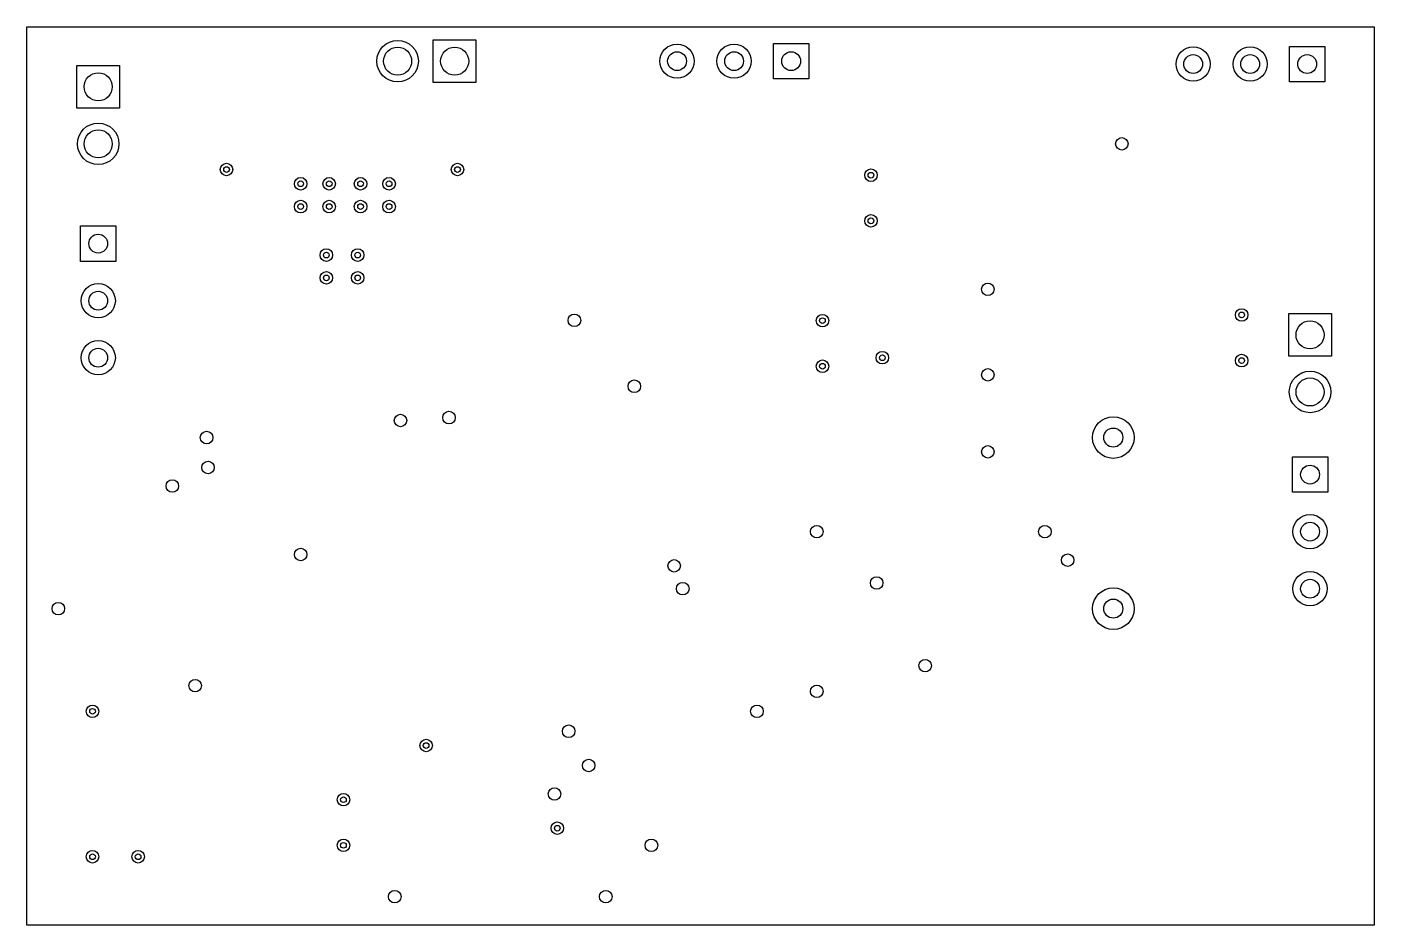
# Model space of a CAD drawing. Header units: millimetres. Extents: x 40000 to 42362, y -31575 to -30000.
import ezdxf

# ---------------------------------------------------------------- set-up
doc = ezdxf.new("R2010")
doc.units = ezdxf.units.MM

msp = doc.modelspace()

# ---------------------------------------------------------------- linework, layer by layer
for points in [[(40000, -30000), (42362.205, -30000), (42362.205, -31574.803), (40000, -31574.803), (40000, -30000)], [(40787.402, -30097.402), (40712.599, -30097.402), (40712.599, -30022.599), (40787.402, -30022.599)], [(41371, -30091), (41309, -30091), (41309, -30029), (41371, -30029)], [(42276, -30096), (42214, -30096), (42214, -30034), (42276, -30034)], [(40162.402, -30067.598), (40162.402, -30142.401), (40087.599, -30142.401), (40087.599, -30067.598)], [(40156, -30349), (40156, -30411), (40094, -30411), (40094, -30349)], [(42287.402, -30502.598), (42287.402, -30577.401), (42212.599, -30577.401), (42212.599, -30502.598)], [(42281, -30754), (42281, -30816), (42219, -30816), (42219, -30754)]]:
    msp.add_lwpolyline(points, close=True)
for centre, radius in [((40650, -30060), 36.401), ((40650, -30060), 24.591), ((40750, -30060), 24.591), ((41140, -30060), 30), ((41140, -30060), 16.5), ((41240, -30060), 30), ((41240, -30060), 16.5), ((41340, -30060), 16.5), ((42045, -30065), 30), ((42145, -30065), 30), ((42045, -30065), 16.5), ((42145, -30065), 16.5), ((42245, -30065), 16.5), ((40125, -30105), 24.591), ((40125, -30205), 36.401), ((40125, -30205), 24.591), ((41920, -30205), 11), ((40350, -30250), 11), ((40350, -30250), 5), ((40755, -30250), 11), ((40755, -30250), 5), ((41480, -30260), 11), ((41480, -30260), 5), ((40480, -30275), 11), ((40480, -30275), 5), ((40530, -30275), 11), ((40530, -30275), 5), ((40585, -30275), 11), ((40585, -30275), 5), ((40635, -30275), 11), ((40635, -30275), 5), ((40480, -30315), 11), ((40530, -30315), 11), ((40585, -30315), 11), ((40635, -30315), 11), ((40480, -30315), 5), ((40530, -30315), 5), ((40585, -30315), 5), ((40635, -30315), 5), ((41480, -30340), 11), ((41480, -30340), 5), ((40125, -30380), 16.5), ((40525, -30400), 11), ((40525, -30400), 5), ((40580, -30400), 11), ((40580, -30400), 5), ((40525, -30440), 11), ((40525, -30440), 5), ((40580, -30440), 11), ((40580, -30440), 5), ((40125, -30480), 30), ((40125, -30480), 16.5), ((41685, -30460), 11), ((42130, -30505), 11), ((40960, -30514.5), 11), ((41395, -30515), 11), ((41395, -30515), 5), ((42130, -30505), 5), ((42250, -30540), 24.591), ((40125, -30580), 30), ((40125, -30580), 16.5), ((41395, -30595), 11), ((41395, -30595), 5), ((41500, -30580), 11), ((41500, -30580), 5), ((42130, -30585), 11), ((42130, -30585), 5), ((41685, -30610), 11), ((42250, -30640), 36.401), ((41065, -30630), 11), ((42250, -30640), 24.591), ((40655, -30690), 11), ((40740, -30685), 11), ((41905, -30720), 36.5), ((41905, -30720), 16.717), ((40315, -30720), 11), ((41685, -30745), 11), ((40317.5, -30772.5), 11), ((42250, -30785), 16.5), ((40255, -30805), 11), ((41385, -30885), 11), ((41785, -30885), 11), ((42250, -30885), 30), ((42250, -30885), 16.5), ((40480, -30925), 11), ((41135, -30945), 11), ((41825, -30935), 11), ((41490, -30975), 11), ((42250, -30985), 30), ((42250, -30985), 16.5), ((41150, -30985), 11), ((41905, -31020), 36.5), ((40055, -31020), 11), ((41905, -31020), 16.717), ((41575, -31120), 11), ((40295, -31155), 11), ((41385, -31165), 11), ((40115, -31200), 11), ((40115, -31200), 5), ((41280, -31200), 11), ((40950, -31235), 11), ((40700, -31260), 11), ((40700, -31260), 5), ((40985, -31295), 11), ((40555, -31355), 11), ((40925, -31345), 11), ((40555, -31355), 5), ((40930, -31405), 11), ((40930, -31405), 5), ((40555, -31435), 11), ((40555, -31435), 5), ((41095, -31435), 11), ((40115, -31455), 11), ((40115, -31455), 5), ((40195, -31455), 11), ((40195, -31455), 5), ((40645, -31525), 11), ((41015, -31525), 11)]:
    msp.add_circle(centre, radius)

doc.saveas('drawing.dxf')
